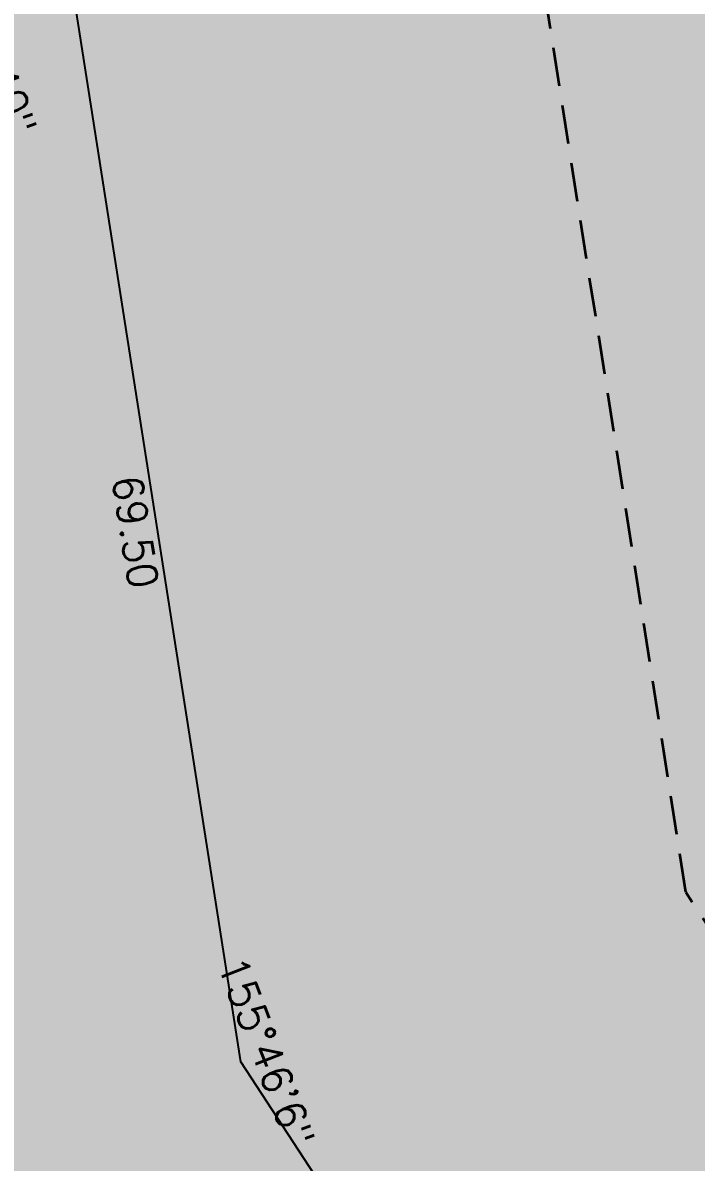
# Model space of a CAD drawing. Header units: millimetres. Extents: x -4430026 to 4783824, y 584 to 9593110.
# Drawn here: x 3116.8 to 3160.2, y 1856.4 to 1929.8 of the extents above; entities that cross this region are included whole.
import ezdxf

# ---------------------------------------------------------------- set-up
doc = ezdxf.new("R2010")
doc.units = ezdxf.units.MM
doc.linetypes.add('HIDDEN', pattern=[0.375, 0.25, -0.125])
doc.layers.add('AGT BAIXADA', color=3, linetype='HIDDEN', lineweight=35)
for name, color, linetype in [('BOUNDARY VERDES', 92, 'Continuous'), ('COTAS', 8, 'Continuous'), ('QUADRO', 8, 'Continuous'), ('Área Verde', 103, 'Continuous')]:
    doc.layers.add(name, color=color, linetype=linetype)
doc.styles.add('ROMANS', font='romans.shx')
doc.dimstyles.new('BOLA100', dxfattribs={"dimscale": 0, "dimtxt": 1.9, "dimasz": 0.18, "dimexe": 0.18, "dimexo": 0.063, "dimgap": 0, "dimtad": 1, "dimzin": 4, "dimdsep": 46, "dimtxsty": 'ROMANS', "dimcen": 0.09, "dimse1": 1, "dimse2": 1, "dimsd1": 1, "dimsd2": 1, "dimclrt": 256, "dimaunit": 1, "dimadec": 4, "dimazin": 0, "dimtfac": 1.2, "dimtix": 1, "dimtmove": 2, "dimatfit": 3, "dimfxl": 1, "dimtvp": 2, "dimtolj": 1, "dimtzin": 4, "dimarcsym": 0})

# ---------------------------------------------------------------- blocks, each defined once
blk = doc.blocks.new('*D14373')
at = {"layer": 'DEFPOINTS', "color": 0, "linetype": 'ByBlock'}
for p in [(3604.911716839865, 1990.480090746032), (3526.384085516982, 1988.213258781657), (3530.47530264546, 1981.233788387856), (3075.494473396064, 1975.21301359845), (3524.484052509368, 1587.125151107655)]:
    blk.add_point(p, dxfattribs=at)
at = {"layer": 'COTAS', "linetype": 'ByBlock', "insert": (3531.365345708875, 1983.352887335888), "char_height": 1.9, "attachment_point": 5, "rotation": 45.69019537436011, "style": 'ROMANS'}
blk.add_mtext('\\A1;91°55\'24"', dxfattribs=at)
blk = doc.blocks.new('*D14374')
at = {"layer": 'DEFPOINTS', "color": 0, "linetype": 'ByBlock'}
for p in [(3526.384085520052, 1988.213258781747), (3526.384085516982, 1988.213258781657), (3519.484980751085, 1984.064172689912), (3146.210073031278, 1977.132931672722), (3524.484052509368, 1587.125151107654)]:
    blk.add_point(p, dxfattribs=at)
at = {"layer": 'COTAS', "linetype": 'ByBlock', "insert": (3521.551194731166, 1983.260983040771), "char_height": 1.9, "attachment_point": 5, "rotation": 315.69900851181535, "style": 'ROMANS'}
blk.add_mtext('\\A1;88°3\'33"', dxfattribs=at)
blk = doc.blocks.new('*D13771')
at = {"layer": 'DEFPOINTS', "color": 0, "linetype": 'ByBlock'}
for p in [(3130.852043315211, 1862.877831844971), (3129.084068800601, 1861.742581971073), (3159.727113244906, 1817.909416593797)]:
    blk.add_point(p, dxfattribs=at)
at = {"layer": 'COTAS', "linetype": 'ByBlock', "insert": (3144.32099164338, 1839.771676420893), "char_height": 1.9, "attachment_point": 5, "rotation": 302.7052873444541, "style": 'ROMANS'}
blk.add_mtext('\\A1;53.44', dxfattribs=at)
blk = doc.blocks.new('*D13775')
at = {"layer": 'DEFPOINTS', "color": 0, "linetype": 'ByBlock'}
for p in [(3120.091821163605, 1931.535030114538), (3130.85204331521, 1862.87783184497), (3130.85204331521, 1862.87783184497), (3131.483873515849, 1862.823238332141), (3154.269105166524, 1827.009282962203)]:
    blk.add_point(p, dxfattribs=at)
at = {"layer": 'COTAS', "linetype": 'ByBlock', "insert": (3132.499686482582, 1863.511061543366), "char_height": 1.9, "attachment_point": 5, "rotation": 291.02299276562786, "style": 'ROMANS'}
blk.add_mtext('\\A1;155°46\'6"', dxfattribs=at)
blk = doc.blocks.new('*D13777')
at = {"layer": 'DEFPOINTS', "color": 0, "linetype": 'ByBlock'}
for p in [(3117.738836779889, 1931.166261284376), (3120.091821163605, 1931.535030114538), (3130.85204331521, 1862.87783184497)]:
    blk.add_point(p, dxfattribs=at)
at = {"layer": 'COTAS', "linetype": 'ByBlock', "insert": (3124.057491350979, 1896.984754322922), "char_height": 1.9, "attachment_point": 5, "rotation": 278.9071611947017, "style": 'ROMANS'}
blk.add_mtext('\\A1;69.50', dxfattribs=at)
blk = doc.blocks.new('*D13778')
at = {"layer": 'DEFPOINTS', "color": 0, "linetype": 'ByBlock'}
for p in [(3103.390797701582, 1958.757422397533), (3112.911037004182, 1932.291211621107), (3120.091821163606, 1931.535030114538), (3120.091821163606, 1931.535030114538), (3130.852043315211, 1862.877831844971)]:
    blk.add_point(p, dxfattribs=at)
at = {"layer": 'COTAS', "linetype": 'ByBlock', "insert": (3114.377501232853, 1929.430508178427), "char_height": 1.9, "attachment_point": 5, "rotation": 290.2182040614317, "style": 'ROMANS'}
blk.add_mtext('\\A1;157°22\'40"', dxfattribs=at)

msp = doc.modelspace()

# ---------------------------------------------------------------- hatches: boundary and pattern name
at = {"layer": 'BOUNDARY VERDES'}
h = msp.add_hatch(dxfattribs=at)
h.set_pattern_fill('GRASS', color=256, scale=3, angle=-0.271419311709254, style=0)
h.set_pattern_definition([(89.72858068829075, (3078.913099958789, 1593.619711941736), (-2.11124754344222, 2.131345538752566), [0.5624999999999998, -3.680140688999999]), (44.72858068829074, (3078.913099958789, 1593.619711941736), (-2.111247543999205, 2.131345539314854), [0.5625, -2.4375]), (134.7285806882907, (3078.913099958789, 1593.619711941736), (-2.131345539314854, -2.111247543999205), [0.5625, -2.4375])])
edge = h.paths.add_edge_path()
edge.add_line((3248.029637216011, 1759.928349246126), (3165.143377995435, 1785.420314749782))
edge.add_line((3165.143377995436, 1785.420314749782), (3159.727347875487, 1817.91116998172))
edge.add_line((3159.727347875488, 1817.91116998172), (3154.269339797101, 1827.011036350136))
edge.add_line((3154.269339797101, 1827.011036350136), (3130.852277945799, 1862.879585232885))
edge.add_line((3130.852277945799, 1862.879585232885), (3120.092055794201, 1931.53678350245))
edge.add_line((3120.092055794201, 1931.53678350245), (3103.39103233217, 1958.759175785447))
edge.add_line((3103.39103233217, 1958.759175785447), (3100.915733512735, 1975.947846163658))
edge.add_line((3100.915733512736, 1975.947846163658), (3080.721496309015, 1975.363747944664))
edge.add_line((3080.721496309015, 1975.363747944664), (3083.218490152134, 1966.142802923372))
edge.add_line((3083.218490152134, 1966.142802923371), (3084.64766954472, 1962.276357915141))
edge.add_line((3084.64766954472, 1962.276357915142), (3088.088883713485, 1953.949822353943))
edge.add_line((3088.088883713485, 1953.949822353943), (3094.136415202034, 1939.651956394109))
edge.add_line((3094.136415202034, 1939.651956394109), (3101.624377729957, 1921.15547508345))
edge.add_line((3101.624377729957, 1921.15547508345), (3108.944664294082, 1901.055743594693))
edge.add_line((3108.944664294082, 1901.055743594693), (3114.853488421574, 1881.754509840539))
edge.add_arc((3099.998453535185, 1876.673374286095), 15.69999999995151, -0.2714193206310256, 18.883152145261704, ccw=False)
edge.add_line((3115.698277376031, 1876.599001139723), (3115.510894210985, 1837.043290163729))
edge.add_line((3115.510894210985, 1837.04329016373), (3226.032091453106, 1710.203165965039))
edge.add_line((3226.032091453106, 1710.203165965039), (3243.994408792268, 1684.135810448027))
edge.add_line((3243.994408792268, 1684.135810448028), (3289.809524246125, 1592.620654227697))
edge.add_line((3289.809524246125, 1592.620654227696), (3465.934977293367, 1591.789438431038))
edge.add_line((3465.934977293366, 1591.789438431038), (3402.047700452167, 1629.417426307541))
edge.add_line((3402.047700452169, 1629.41742630754), (3386.235006165332, 1653.697790509898))
edge.add_line((3386.235006165331, 1653.697790509898), (3301.388583205662, 1732.11078431849))
edge.add_line((3301.388583205661, 1732.11078431849), (3267.502186354127, 1743.277107127421))
edge.add_line((3267.502186354128, 1743.277107127421), (3248.029637216012, 1759.928349246126))
at = {"layer": 'QUADRO'}
h = msp.add_hatch(dxfattribs=at)
h.set_pattern_fill('ACET-2D-ANSI38', color=256, scale=25, angle=-0.271419311709254, style=0)
h.set_pattern_definition([(44.72858068829074, (-12467.20713673441, 8027.404273627795), (-2.199216191665838, 2.220151603452972), []), (134.7285806882907, (-12467.20713673441, 8027.404273627795), (-2.220151603452973, -2.199216191665839), [7.8125, -4.6875])])
h.paths.add_polyline_path([(3188.134577467188, 1884.888086035734), (3189.185940411215, 1883.277684893576), (3197.132546922763, 1871.105652128684), (3203.164631192896, 1861.866145017074), (3210.671989690395, 1850.366920350982), (3214.789893009141, 1841.865087588665), (3217.490975251334, 1836.288426913838), (3218.412708274538, 1831.763479843015), (3277.565319415565, 1813.610418318298), (3297.511247704715, 1796.554383236847), (3320.688293963944, 1788.917030070563), (3333.802968694331, 1784.595452529724), (3362.420200579171, 1755.827368143253), (3377.434722362905, 1742.198903912842), (3416.776520890755, 1706.899000912718), (3432.19595049467, 1693.063731817177), (3444.637847779526, 1673.959220469234), (3523.142349718461, 1627.72438160455), (3524.608147197503, 1624.36338895431), (3559.626344780349, 1544.068596267591), (3554.984482940405, 1509.380091051657), (3494.454066137943, 1509.41284913485), (3497.936010711082, 1535.433324679233), (3475.923528460773, 1585.906730531367), (3402.047465821587, 1629.415672919619), (3386.234771534753, 1653.696037121973), (3301.388348575084, 1732.109030930569), (3267.50195172355, 1743.275353739501), (3248.029402585434, 1759.926595858204), (3165.143143364862, 1785.41856136186), (3159.727113244913, 1817.909416593795), (3154.269105166531, 1827.009282962201), (3130.852043315218, 1862.877831844968), (3120.091821163613, 1931.535030114536), (3103.390797701589, 1958.757422397531), (3100.915498882155, 1975.946092775737), (3162.151272281872, 1977.712164515818), (3169.262545224325, 1966.120907123059), (3177.510440169979, 1952.676974646094), (3180.816565242018, 1931.581751761585), (3185.411311909823, 1902.264287073072)])

# ---------------------------------------------------------------- linework, layer by layer
at = {"layer": 'AGT BAIXADA', "linetype": 'HIDDEN', "ltscale": 10}
msp.add_lwpolyline([(3524.337312922084, 1506.481768150595), (3528.767852527097, 1539.575181287219), (3499.525548770313, 1606.654473266022), (3423.339159423012, 1651.539385818001), (3409.213776885668, 1673.236840051623), (3343.203296946819, 1732.485435903355), (3317.601518985971, 1758.230890791624), (3282.51344190732, 1769.797743526647), (3262.805677633521, 1786.655771437969), (3191.696369686324, 1808.534522966558), (3188.620851953171, 1826.998211618674), (3184.518055287882, 1835.472281511087), (3159.509246258969, 1873.792991615948), (3148.823130212358, 1942.0299117951), (3132.226756992271, 1969.091817019514), (3127.804403713859, 1999.86399549619)], dxfattribs=at)
at = {"layer": 'Área Verde', "elevation": 2.439200347918005}
msp.add_lwpolyline([(3154.269105166531, 1827.009282962201), (3130.852043315218, 1862.877831844968), (3120.091821163613, 1931.535030114536), (3103.390797701589, 1958.757422397531), (3100.915498882155, 1975.946092775737), (3162.151272281872, 1977.712164515818), (3169.262545224325, 1966.120907123059), (3177.510440169979, 1952.676974646094), (3180.816565242018, 1931.581751761585), (3185.411311909823, 1902.264287073072), (3188.134577467188, 1884.888086035734), (3189.185940411215, 1883.277684893576), (3197.132546922763, 1871.105652128684), (3203.164631192896, 1861.866145017074), (3210.671989690395, 1850.366920350982)], dxfattribs=at)
msp.add_lwpolyline([(3386.235006165331, 1653.697790509898), (3301.388583205661, 1732.11078431849), (3267.502186354128, 1743.277107127421), (3248.029637216011, 1759.928349246126), (3165.143377995436, 1785.420314749782), (3159.727347875488, 1817.91116998172), (3154.269339797101, 1827.011036350136), (3130.852277945799, 1862.879585232885), (3120.092055794201, 1931.53678350245), (3103.39103233217, 1958.759175785447), (3100.915733512736, 1975.947846163658), (3080.721496309015, 1975.363747944664), (3083.218490152134, 1966.142802923371), (3084.64766954472, 1962.276357915142), (3088.088883713485, 1953.949822353943), (3094.136415202034, 1939.651956394109), (3101.624377729957, 1921.15547508345), (3108.944664294082, 1901.055743594693), (3114.853488421575, 1881.754509840539, -0.08377273240064291), (3115.698277376031, 1876.599001139723), (3115.510894210985, 1837.04329016373), (3226.032091453106, 1710.203165965039), (3243.994408792268, 1684.135810448028)], format="xyb", dxfattribs=at)

# ---------------------------------------------------------------- dimensions: what is measured, and where the dimension line sits
at = {"layer": 'COTAS', "linetype": 'ByBlock'}
for base, line1, line2, picture, middle in [((3530.47530264546, 1981.233788387856), ((3524.484052509368, 1587.125151107654, 2.439200347918005), (3526.384085516982, 1988.213258781657, 2.439200347918005)), ((3604.911716839864, 1990.480090746032, 2.439200347918005), (3075.494473396064, 1975.21301359845, 2.439200347918005)), '*D14373', (3531.365345708875, 1983.352887335888, 2.439200347918005)), ((3519.484980751085, 1984.064172689912), ((3526.384085520052, 1988.213258781746, 2.439200347918005), (3146.210073031278, 1977.132931672722, 2.439200347918005)), ((3524.484052509368, 1587.125151107654, 2.439200347918005), (3526.384085516982, 1988.213258781657, 2.439200347918005)), '*D14374', (3521.551194731166, 1983.260983040771, 2.439200347918005)), ((3112.911037004182, 1932.291211621107), ((3120.091821163605, 1931.535030114538, 2.439200347918005), (3103.390797701582, 1958.757422397533, 2.439200347918005)), ((3130.852043315211, 1862.87783184497, 2.439200347918005), (3120.091821163605, 1931.535030114538, 2.439200347918005)), '*D13778', (3114.377501232854, 1929.430508178427, 2.439200347918005)), ((3131.483873515849, 1862.823238332141), ((3130.852043315211, 1862.87783184497, 2.439200347918005), (3120.091821163605, 1931.535030114538, 2.439200347918005)), ((3154.269105166523, 1827.009282962203, 2.439200347918005), (3130.852043315211, 1862.87783184497, 2.439200347918005)), '*D13775', (3132.499686482581, 1863.511061543366, 2.439200347918005))]:
    dim = msp.add_angular_dim_2l(base=base, line1=line1, line2=line2, dimstyle='BOLA100', override={"dimscale": 1, "dimdec": 0, "dimazin": 1}, dxfattribs=at)
    dim.commit()
    dim.dimension.update_dxf_attribs({"geometry": picture, "text_midpoint": middle})
for p1, p2, distance, picture, middle in [((3130.852043315211, 1862.87783184497, 2.439200347918005), (3120.091821163605, 1931.535030114538, 2.439200347918005), 2.381706522666026, '*D13777', (3124.057491350979, 1896.984754322922, 2.439200347918005)), ((3159.727113244906, 1817.909416593797, 2.439200347918005), (3130.852043315211, 1862.87783184497, 2.439200347918005), 2.101077380891577, '*D13771', (3144.32099164338, 1839.771676420893, 2.439200347918005))]:
    dim = msp.add_aligned_dim(p1=p1, p2=p2, distance=distance, dimstyle='BOLA100', override={"dimscale": 1}, dxfattribs=at)
    dim.commit()
    dim.dimension.update_dxf_attribs({"geometry": picture, "text_midpoint": middle})

doc.saveas('drawing.dxf')
